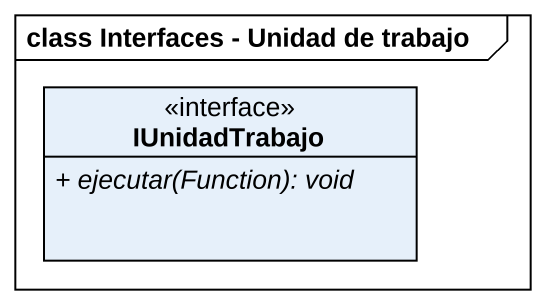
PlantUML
@startuml
mainframe class Interfaces - Unidad de trabajo
hide circle
hide empty members
skinparam classAttributeIconSize 0
interface IUnidadTrabajo {
  {abstract} + ejecutar(Function): void
}
@enduml
